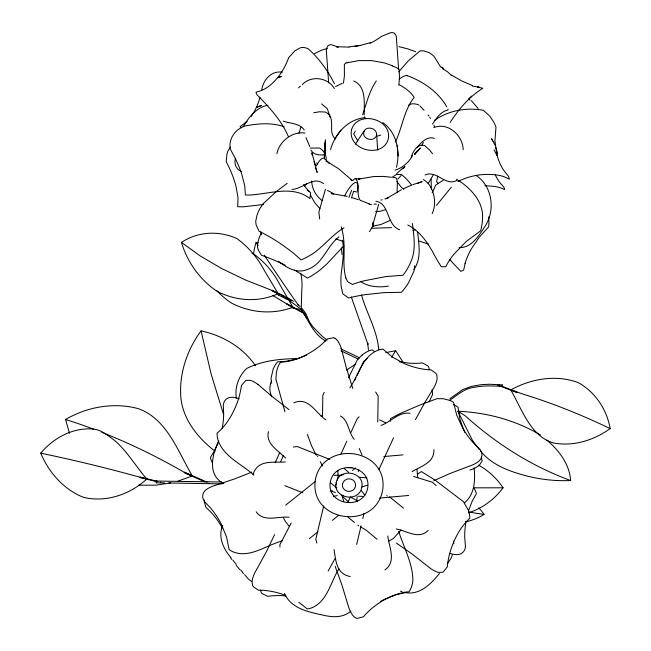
<?xml version="1.0" encoding="UTF-8"?>
<svg xmlns="http://www.w3.org/2000/svg" width="651" height="651" viewBox="0 0 651 651"><rect width="100%" height="100%" fill="white"/><g stroke="black" fill="none" stroke-linecap="round" stroke-linejoin="round"><path stroke-width="0.98" d="M324.995 148.762L325.101 153.115L325.5 139.875L324.572 148.607M482.497 218.508C483.815 201.558 469.981 187.252 456.416 179.22M278.831 293.487L278.335 295.041L278.791 293.414L285.162 296.441M322.514 416.298L322.823 395.271L324.19 392.317M377.759 422.003L378.182 396.044L375.651 392.04M301.242 308.436L301.779 290.297A64.555 60.095 -18.9 0 0 300.827 273.33M235.214 158.836C234.165 163.954 236.183 169.756 241.529 171.457M431.369 189.327L431.092 179.139M356.772 500.896L357.106 496.493M433.875 449.727C434.583 462.584 421.026 466.254 412.083 471.56M325.354 141.373L324.898 145.808L325.207 142.87M209.101 483.107L208.865 483.644M398.794 85.24L399.462 77.721L399.258 69.722L396.313 67.533L392.236 65.93M414.744 265.665L414.02 271.011L408.657 282.501A55.962 37.937 -81.6 0 1 401.407 292.299L384.017 292.625L365.398 294.634A55.343 12.833 -4.5 0 0 348.521 298.02L342.751 293.796L341.222 286.668A29.328 11.173 -80.7 0 1 341.165 274.356C342.426 263.11 344.648 251.498 342.459 240.252M343.435 83.182L344.412 75.882L344.355 64.425L345.746 63.041L358.668 60.633L371.737 60.592L384.456 62.927L392.488 65.751M376.677 134.415C376.612 137.247 373.894 139.265 371.225 139.387A7.047 6.258 15 0 1 366.301 138.069C361.525 135.538 363.559 127.962 368.954 128.157A7.047 6.258 15 0 1 373.877 129.476L375.651 131.201L376.579 133.309L377.661 150.137M382.674 122.494C396.695 132.365 400.463 151.341 396.435 167.258M261.702 90.172C262.727 81.912 269.14 72.709 278.197 72.049A29.254 20.238 63.4 0 1 282.379 72.237M437.773 176.071L436.569 181.621L438.286 183.411M337.421 480.202L338.04 476.337L337.853 470.51M268.424 431.613C265.413 443.941 278.433 450.63 285.716 458.141M351.361 197.994L353.583 191.654M356.65 544.48L361.11 525.78M323.677 505.9L315.808 539.321L316.891 543.113M362.81 518.481L363.974 513.493M465.107 263.305L463.707 270.059L460.835 271.345L453.096 263.256A29.189 0.505 49.7 0 1 449.906 259.562M298.964 133.227L300.908 127.051M351.613 190.238L348.903 197.432M358.27 471.674L358.782 469.794M468.386 511.19L472.26 501.01L476.386 493.71A54.66 30.719 0.8 0 0 475.002 489.951L473.635 487.542M204.487 500.009L204.422 502.043L205.887 507.349L209.101 510.327A50.347 32.127 59.2 0 1 222.268 527.945M271.467 380.884C269.522 385.774 269.083 391.389 271.719 396.117M276.895 153.603C279.572 141.064 292.34 131.209 304.969 133.024M347.821 502.491L350.336 497.185M275.218 462.82L279.808 452.323M362.591 114.918C366.562 103.411 369.231 91.075 376.311 80.936M330.529 149.6C335.005 133.797 347.756 119.247 364.837 117.709M218.435 442.078L214.789 450.337L210.403 457.482A54.83 30.857 3 0 0 211.64 461.299L212.234 462.544M218.695 441.069C212.023 454.317 207.124 475.678 223.846 483.49M325.419 189.311L318.892 212.031L319.665 218.931M378.703 204.3L372.185 227.02L369.532 231.642M280.654 461.665L283.34 455.651M432.191 213.561C437.439 203.022 433.802 185.128 423.313 179.562M452.364 554.961L450.809 558.68L447.766 562.977M222.764 525.316C217.703 536.554 223.342 549.005 230.926 557.598M274.567 534.642L266.405 551.649L254.679 573.059A30.857 11.954 -46.4 0 0 252.1 581.782L252.539 585.526L253.825 587.104L258.406 590.148L262.784 590.286A50.347 32.127 18.2 0 1 285.154 595.266M395.352 142.032C402.44 127.58 403.775 110.288 414.158 97.479C410.984 91.856 404.979 88.04 399.486 84.809M393.538 437.83L384.619 457.108M341.043 453.869L346.837 441.215M379.028 469.306L384.415 457.539M253.109 474.197C258.04 459.224 272.915 462.902 285.228 461.958M348.513 377.735L357.472 359.661L362.094 355.055M350.865 432.565L357.35 418.422L359.165 416.827M429.082 401.927L432.606 394.482L432.093 389.615M357.147 375.293L363.714 361.476L367.14 358.563M335.395 485.719L336.241 483.953M354.779 380.217L355.918 377.849M338.927 568.909C330.846 581.506 327.852 599.669 313.595 607.025A52.023 28.603 -79.6 0 1 307.207 608.929L298.768 602.24M433.582 174.501L428.122 183.574M412.669 155.272C409.064 162.294 402.578 167.942 394.962 170.163M415.46 419.626L424.761 402.709L434.225 387.125A30.841 11.962 -44.2 0 0 437.122 378.508L436.821 374.756L435.592 373.129L431.125 369.906L426.755 369.589A50.501 32.192 20.5 0 1 404.572 363.714L392.618 357.22L383.024 349.172A52.039 28.636 -77.5 0 0 376.563 350.816C362.046 357.594 358.384 375.611 349.847 387.866M421.929 145.181L423.362 142.398M335.021 558.599L328.177 571M413.971 269.53C421.677 258.341 418.894 244.442 417.6 231.846M291.209 523.038L279.881 544.708L279.938 547.076M243.149 126.904C248.503 117.465 256.649 107.146 267.862 105.291M355.275 131.136L353.664 133.927L357.83 140.86M344.818 195.764C347.715 188.554 359.848 172.873 357.415 190.653L357.79 190.987M502.279 384.92L501.856 386.564L502.279 384.92L489.633 384.236L481.83 384.611L471.422 386.368L462.877 389.534L449.987 398.607M305.376 314.132L286.814 304.212M450.158 122.469C457.978 110.336 467.41 98.919 479.291 90.579A30.857 1.579 -27 0 0 482.619 88.145L480.894 87.901M315.263 167.34C316.939 164.955 322.391 153.97 325.394 159.707M355.348 144.164L364.064 131.038M432.516 124.024C436.406 118.23 440.686 111.557 448.01 109.986L448.002 108.994M496.526 155.394L497.494 153.091L495.916 147.801M352.761 180.612L354.885 178.577L359.173 178.992L373.641 176.567L383.504 176.413L391.487 177.267M255.517 365.854C243.083 347.406 222.601 335.452 201.069 330.871C187.87 348.765 179.977 370.858 180.62 393.212C180.897 416.868 196.993 437.415 215.058 451.241M340.912 130.151L334.704 139.054M251.286 116.317L254.468 111.24A54.407 33.266 -88.1 0 0 260.009 97.406M415.55 153.351L414.63 154.612L420.318 147.997L416.656 151.968M436.463 205.415L451.289 187.252M288.369 136.564C281.468 120.24 269.254 107.342 257.121 94.875A56.019 7.893 30.6 0 1 256.136 92.092C266.357 90.09 274.364 82.441 280.199 74.214A55.49 38.401 -77.2 0 0 288.71 57.638L294.87 50.843L300.144 47.865A29.295 17.463 81.3 0 1 308.192 48.792C319.12 58.549 327.892 70.642 334.427 83.727M411.237 156.85C413.295 151.203 417.161 143.432 424.655 145.588L429.351 149.754L432.533 153.726M398.664 71.895L408.258 60.885L420.155 50.819L423.785 50.892L428.529 52.389A52.023 29.01 -83.2 0 1 434.071 56.425L440.694 67.069M416.9 147.736C421.116 142.52 426.942 135.872 434.429 138.321M230.552 147.004L227.948 150.918L226.898 154.311L226.214 161.692L228.314 165.826A50.501 20.026 62.5 0 1 236.069 186.65L238.014 197.782L237.672 206.652A52.039 9.35 -15.3 0 0 243.808 206.749L263.468 204.512M403.913 167.779L404.702 166.794L402.871 168.886L404.938 166.64M401.032 530.036L393.44 538.458L388.362 541.347M304.391 186.178L306.621 183.468M401.13 175.469L397.924 179.025M439.49 573.433C430.897 584.15 418.853 596.275 403.718 592.19M414.361 154.1L417.332 150.877M40.761 453.177C53.162 438.204 72.115 427.797 91.905 428.928C100.75 429.188 107.895 435.552 114.706 440.556C127.441 451.517 135.815 466.442 146.8 478.973C130.159 494.402 106.186 502.718 83.719 497.405C63.871 489.69 48.833 472.569 40.761 453.177L49.427 455.008A229.144 32.558 11.8 0 1 132.381 475.189L146.8 478.973M331.066 492.205L332.376 490.756M160.651 482.594L160.764 482.122M464.659 502.662C474.848 494.142 475.336 480.047 474.123 467.866M392.382 177.121L396.361 174.541L401.423 174.411L406.118 178.577L411.92 185.372M403.278 167.624L396.581 173.736M263.053 203.901L276.138 191.654L287.189 183.33M247.185 121.306L240.097 126.685A54.66 6.469 15.7 0 0 241.22 127.824M221.291 481.976L156.248 481.065L156.297 482.83L164.662 482.928M156.297 482.83L156.354 480.967M355.552 467.923L352.525 470.396M298.508 87.885L300.371 86.16M343.874 245.842L326.249 264.599L320.015 270.002A53.366 23.265 -51.6 0 1 307.41 278.058L294.683 270.075M350.889 611.061C343.354 617.905 332.604 617.473 323.352 615.179A31.191 6.583 13.3 0 1 314.116 613.096C302.414 610.378 289.508 605.503 284.609 593.492M384.944 569.877C396.695 561.715 389.029 547.19 387.817 535.976M309.266 538.743L317.932 531.769M285.659 505.143L315.54 481.317M332.262 520.409L338.374 515.511M428.203 530.353C418.862 540.029 406.818 530.744 396.199 528.962M501.856 386.564C492.905 385.636 483.392 385.555 474.367 387.288C464.594 388.297 457.791 394.872 449.898 400.162M302.308 84.549C311.316 75.028 327.949 77.493 334.394 88.585M393.155 177.772C399.714 174.948 396.256 189.75 397.419 192.647M399.201 79.072L402.66 76.745L406.452 75.353C422.743 81.261 437.952 91.474 446.749 106.764M339.033 236.874C326.664 245.98 322.986 264.436 307.264 269.522C296.897 273.908 286.456 267.675 278.587 261.254M346.519 370.11L355.064 364.552M434.347 120.533C448.279 110.426 466.629 107.195 483.416 110.304L489.812 116.114L493.767 122.087A54.83 43.837 -42.9 0 1 495.964 127.189L494.939 140.876L496.835 154.401A54.611 40.085 -79.9 0 0 503.565 170.114L508.439 176.25L509.432 179.115L503.874 176.665A29.189 2.132 12.5 0 0 500.253 175.55C485.98 172.84 470.722 174.924 457.816 181.637M417.25 474.351L421.36 471.552L435.096 480.129L463.447 501.677L468.175 509.945A56.019 31.582 18.9 0 1 469.843 518.261C461.022 526.399 455.09 537.213 451.224 548.476A55.49 34.804 -67.8 0 0 447.302 566.866L443.103 572.164L438.782 572.416A29.295 11.165 52.7 0 1 430.767 568.632L411.668 553.7L396.386 543.056M610.19 428.578C594.021 440.247 573.295 446.789 553.399 442.932C530.004 435.958 521.842 408.706 510.766 389.933C530.956 378.711 555.987 374.349 578.047 382.552C595.217 391.812 606.838 409.544 610.19 428.578L602.224 424.818A229.144 73.27 27.4 0 0 524.446 394.579L510.766 389.933M344.005 227.793C330.895 235.572 322.115 248.788 308.745 256.152A52.039 21.092 -48.1 0 1 301.055 259.895L293.031 252.767L282.705 245.126A50.501 11.799 31.1 0 0 262.955 233.139L258.976 231.072L256.063 224.693L255.705 221.299L257.088 214.928A30.841 20.002 -42.6 0 1 263.045 203.893M443.665 179.904L435.519 185.291A51.453 42.095 -76.9 0 1 432.174 192.68M408.665 105.071C411.644 103.086 415.769 103.655 418.918 105.023M390.519 220.266L380.892 224.497L372.559 226.271M456.847 180.425C445.683 186.813 436.528 169.642 425.046 174.989M335.59 86.583L342.353 83.287M380.428 601.467L382.951 600.076M69.478 433.224L65.572 419.496C87.136 406.859 113.665 402.09 137.996 408.576C167.014 418.56 178.162 452.071 192.354 475.962L178.032 481.073M381.095 425.396C390.844 421.994 399.014 411.546 410.024 413.295M314.498 53.634L321.513 50.249L327.363 48.369M401.488 189.726L386.141 198.718L388.077 197.953L384.944 198.962M433.704 480.763L450.411 473.342L472.561 464.969A29.254 11.515 -5 0 0 476.272 463.007C481.414 460.257 483.978 454.87 480.08 449.483L473.554 443.095A54.407 34.031 58 0 1 462.422 427.601L456.62 414.85L453.609 402.391A54.66 30.719 -40.2 0 0 450.101 400.463L443.201 398.713L436.984 398.689L420.351 404.841L400.088 413.523L390.356 418.683L390.356 421.27M383.813 599.661L395.963 594.697L407.013 592.264M321.114 416.249L322.66 415.525M403.376 188.757L410.927 185.397M417.82 183.297L422.149 181.605L412.807 184.681M251.864 472.073L234.897 478.819L212.438 486.289A29.189 11.49 -2.7 0 0 208.654 488.095C203.413 490.634 200.663 495.924 204.357 501.449L210.655 508.089A54.611 34.137 60.1 0 1 221.218 524.014L226.548 536.985L229.103 549.55A54.83 30.857 -38 0 0 232.545 551.617C249.39 558.932 266.316 545.115 282.257 540.9M306.727 355.047C297.637 359.181 287.742 361.899 277.7 361.777A55.962 31.517 62.1 0 0 273.233 368.995L271.036 378.272L271.687 383.154M413.165 230.641L414.972 229.941M385.53 209.655L380.526 211.209L375.627 211.624M361.85 486.981L367.286 485.231M433.778 127.62C447.847 121.761 462.942 135.4 463.17 149.722M293.91 402.823C308.403 396.337 315.621 413.06 325.858 419.83M377.572 136.116L380.745 135.017M277.538 77.754L281.313 76.533L278.831 77.127M370.313 42.649L360.491 45.383L349.139 46.913M469.884 470.046L471.772 469.469A30.841 11.962 -3.2 0 0 479.608 464.871L482.122 461.063L481.358 457.124M333.491 496.371L337.291 495.582M359.173 178.992L358.522 179.171L360.215 178.732M380.925 200.109L382.275 199.759M313.701 112.745L319.218 111.793L325.362 112.053C337.153 117.505 326.826 132.169 335.566 139.005M385.717 352.63L395.653 350.702L403.172 362.379M293.316 447.05L297.157 446.505L329.878 459.443M343.728 474.587L339.903 475.311L334.142 475.271M170.708 482.92L155.923 485.158L138.476 485.19M360.491 45.383L354.413 46.416M307.036 318.306L301.242 309.201M347.007 62.602L348.61 62.333M291.982 189.441C302.577 189.083 313.408 175.485 323.482 183.655M310.299 148.135L319.608 148.005C323.71 150.495 326.542 155.141 326.257 160.016M324.271 154.8C319.503 155.426 313.408 154.8 310.934 150.064M408.657 495.476L388.655 497.242M403.026 454.87L384.92 456.449M383.805 456.546L384.538 456.481M379.557 498.072L388.281 497.274M371.314 228.289L391.454 227.63M352.053 467.613L347.634 467.605M366.952 477.932L359.279 477.256M298.679 358.595C281.037 358.709 262.89 360.451 246.851 368.36C238.689 375.806 234.563 387.329 236.362 398.249M289.06 517.228C278.262 516.015 263.736 522.672 256.185 511.808M478.623 465.164A82.994 76.419 -63.8 0 1 503.093 487.802L473.692 487.827M459.093 247.64C471.706 248.055 478.965 235.402 485.109 226.255C495.484 210.183 492.522 186.292 476.011 175.339M375.936 201.297C389.916 203.34 386.238 225.132 399.698 229.779M341.189 495.346L343.142 495.378M168.642 482.985L222.154 483.888M484.849 185.69L495.411 186.487M358.514 496.241L362.933 496.371M374.04 204.08L376.368 204.186M349.042 47.108L338.854 46.766M336.665 47.043L338.365 47.132L331.782 44.773A53.528 14.436 60.1 0 0 327.29 46.717L326.289 49.631L328.633 82.88M479.144 449.402L472.3 440.06L457.889 411.253C486.72 412.441 515.502 420.155 540.379 434.917M285.903 595.917L281.256 595.608A52.153 33.299 9.4 0 0 267.642 596.349L261.735 593.403L261.027 591.938A30.41 11.466 -51.8 0 1 260.644 590.14M472.138 85.973L478.705 87.234M399.657 361.875L408.869 363.128A51.925 33.185 11.7 0 0 422.483 362.924L428.26 366.106L428.911 367.595A30.475 11.49 -49.7 0 1 429.221 369.41M418.992 241.049L428.643 244.133M479.942 87.38L477.403 86.884L480.023 87.649M398.908 46.652L407.355 48.752L415.647 51.738M347.17 196.39L331.196 193.461L333.532 194.128M343.752 241.545L335.794 238.966M140.193 477.11L157.811 481.398M140.079 477.598L156.72 481.642M353.648 191.248L356.911 192.053M413.548 476.434L432.419 482.253L436.121 485.622M369.101 204.129L371.298 204.748L360.532 200.394M330.407 490.732L335.379 492.514M351.662 197.578L358.327 199.645M350.23 576.55C336.217 573.824 335.989 561.178 334.028 549.639M400.381 591.132L402.049 591.661M355.397 178.553C361.004 183.891 355.454 194.356 360.459 200.711M472.333 85.493L461.575 80.887L451.501 75.028M284.251 126.766C271.418 122.242 257.3 123.568 244.19 126.164A29.254 22.549 7.7 0 0 239.698 128.572C232.822 132.877 228.778 140.917 230.259 149.103L234.783 157.461A54.407 19.855 60.3 0 1 241.79 174.305L244.735 185.722L245.386 194.942A54.66 11.393 -18.1 0 0 248.983 195.056C269.197 194.267 292.315 184.697 309.892 198.588L310.657 192.802L308.086 190.312A49.655 38.629 -67.3 0 1 303.667 184.388M499.659 385.343L497.828 384.627L497.657 385.115M501.498 386.051L517.089 392.114M499.496 385.823L516.943 392.61M284.837 485.662L302.756 492.799M359.629 357.83L340.75 348.822M358.262 359.075L341.075 350.865M283.266 121.151C290.338 123.609 299.46 123.185 304.277 129.923M353.721 80.936C366.814 86.819 363.885 103.338 364.251 114.845M184.518 472.121L207.262 482.253M192.354 475.962L184.388 472.414A311.65 152.961 30.3 0 0 101.784 432.321M184.249 472.707L205.195 482.033M379.566 419.911L385.522 422.702M278.335 295.041L287.604 299.639M350.84 179.733L352.134 180.343L338.496 168.69L325.948 160.821L326.778 161.513M350.775 497.152L357.554 501.018M285.219 265.177L274.217 260.18A51.925 11.458 24.2 0 0 261.45 255.257C259.651 251.953 256.624 248.682 257.633 244.638A30.475 18.594 -48.2 0 1 261.116 233.286M333.703 193.632L327.469 190.434M354.242 439.27C348.073 432.467 348.936 420.456 340.408 416.013M316.638 455.252L315.995 454.601M407.786 225.002C419.008 230.527 426.617 241.195 432.646 251.799A29.328 2.718 64.4 0 0 438.123 261.751L441.288 266.682L445.805 266.772A55.343 22.679 -36 0 1 453.95 254.167L466.206 241.505L480.617 230.812A55.962 47.832 50 0 0 482.505 218.508M272.305 290.248L291.087 300.331L290.647 300.616L285.293 297.776M278.18 293.691L272.102 290.46L245.728 280.085L221.706 268.554L200.223 255.949L181.442 242.392A68.632 61.544 67.2 0 1 236.801 238.494A85.859 76.989 67.2 0 1 264.314 270.434L278.18 293.691A81.839 73.384 67.2 0 1 216.897 291.217A82.994 74.417 67.2 0 1 181.442 242.392M271.898 290.68L274.576 292.096M276.366 293.048L279.043 294.464M281.72 295.888L283.502 296.832M442.867 68.949L447.465 71.716L451.159 75.264M287.026 303.862L304.627 313.375M251.937 253.231A65.32 61.536 48.1 0 1 253.768 254.028A81.717 76.981 48.1 0 1 280.028 284.967L292.917 307.272L286.92 304.033A288.238 90.351 26.1 0 0 272.745 295.464M335.045 338.357L333.572 337.657L327.119 339.049A51.925 33.185 -29.3 0 1 316.988 348.13C306.393 355.869 293.837 361.508 280.597 362.192A53.366 29.433 57.1 0 0 276.374 372.722L275.918 379.24L284.902 411.709M406.452 75.353L407.176 75.76M386.702 495.598L387.223 495.891M360.28 526.773L366.163 530.126L377.075 539.313M288.108 298.028L293.495 301.34M457.889 411.253L464.977 415.607A311.65 243.694 59.8 0 0 570.593 480.519M330.822 483.05L336.811 488.006M389.64 496.9L403.49 508.146M290.387 301.267L299.574 308.086M321.651 103.932L327.315 108.774L330.252 117.375M360.451 281.354C366.651 285.935 374.691 287.034 382.218 286.782A30.882 17.414 -13.9 0 0 388.387 286.106M288.954 409.601L271.833 396.288L258.016 384.448M348.676 472.398L344.314 468.541M253.841 475.14C242.074 464.318 224.636 457.124 218.476 441.541A55.962 31.517 21.1 0 1 217.108 433.175C226.222 425.396 232.553 414.833 236.818 403.742A55.343 34.747 -65.7 0 0 241.423 385.53L245.809 380.412L250.147 380.33A29.328 11.157 54.8 0 1 258.008 384.44M374.537 351.605L372.185 349.864A53.366 29.433 -81.9 0 0 362.086 355.039M357.887 525.097L358.766 525.739M307.345 190.165L309.331 191.646M251.506 581.4L248.454 579.097L244.605 574.654M443.559 68.624L441.533 67.069L443.632 68.778M322.139 200.516C315.922 195.992 311.788 188.684 311.731 180.921M327.087 340.091L321.635 335.745L312.911 326.818L309.705 322.31L305.726 313.383L301.869 308.232M325.785 341.059C313.139 334.061 308.704 320.528 301.332 309.819M354.543 522.533L347.87 517M342.336 496.347L348.22 501.595M546.913 440.125C558.924 450.346 569.576 464.212 570.593 480.495C552.756 481.366 534.813 478.802 517.805 473.432C503.638 469.054 489.682 462.617 480.292 450.712M403.742 189.278L400.967 186.87L396.915 181.442M298.117 304.766L300.103 306.499M419.919 105.942L424.102 110.312M319.918 208.702L314.571 202.445L310.673 195.381M471.316 100.661L478.143 108.481M242.302 572.367L243.564 573.718M364.861 495.232L361.378 490.618M316.663 162.905L317.664 164.036M326.859 160.797L329.154 163.377M239.828 569.625L236.248 565.393M468.842 98.7L470.071 100.181M240.658 569.926L242.644 572.319M289.028 526.114L285.097 521.02L283.299 517.423M236.207 564.401L232.814 560.063M428.065 114.877L428.928 116M230.706 557.997L231.764 559.51M300.428 308.574L306.45 317.485M317.387 456.107L317.721 456.603M429.725 117.196L430.514 118.401M493.954 142.496L491.472 138.728L492.888 141.251M315.678 454.121L311.707 446.138L307.313 434.307M493.832 142.935L495.256 145.458M494.068 149.917L496.965 155.418M305.978 137.646L309.852 146.768M320.325 461.665L322.302 465.961M359.23 448.49L362.029 454.935M464.749 432.345L459.988 419.602L458.027 407.241A52.039 28.636 -36.5 0 0 453.381 404.702M433.851 125.106L434.429 126.538M398.713 531.428C403.807 547.654 413.076 563.831 412.848 581.083A53.528 29.555 54.9 0 1 409.015 591.775C395.808 593.02 383.48 599.148 373.194 607.31A52.153 33.299 -31.6 0 0 363.404 616.798L357.017 618.45L355.519 617.815A30.41 11.466 87.2 0 1 348.912 608.01L341.661 584.248L335.127 566.28M315.686 168.503L317.167 172.434L315.833 167.388M342.157 496.16L343.793 501.701M223.578 414.532L211.127 374.048L201.069 330.871M352.769 388.501L345.95 366.44L341.287 348.423A30.475 11.49 89.3 0 0 335.045 338.374M314.018 161.725L314.457 163.067M314.677 163.743L315.344 165.753M311.878 152.659L315.336 165.216M341.222 226.865C344.729 237.892 344.176 249.715 343.931 261.141A30.475 10.034 -86.3 0 0 345.86 278.042M361.476 294.895C366.594 313.31 377.23 330.374 378.744 349.668M351.296 296.921L367.921 344.355L367.709 343.207L368.433 350.1M345.86 278.058L347.658 281.72L352.346 284.454A51.925 13.435 -8 0 1 363.803 280.866L385.856 276.577L402.977 275.251A53.366 37.278 -87 0 0 411.147 261.084C416.184 249.268 413.873 235.833 412.392 223.488M364.552 116.651L365.016 118.311M311.853 153.441L312.35 155.524M260.88 232.049L261.401 234.775M453.478 541.119L453.902 543.764M372.771 222.618L373.292 226.166M416.965 469.387L417.763 477.769M341.368 247.99L342.06 254.614M488.689 216.881L488.925 220.901A54.83 48.223 20.3 0 1 488.592 226.939L479.331 237.119L471.666 248.381A54.611 26.528 -46.2 0 0 465.107 263.305M397.167 145.222L398.095 156.045M325.036 150.21L325.337 154.507M398.64 69.47L396.296 36.22A30.41 10.823 -66.8 0 0 390.388 32.778L381.217 36.529A52.153 45.293 -39.5 0 1 370.004 43.324M324.401 151.602L324.45 158.714L324.434 154.539L324.442 158.217M471.576 96.096A30.41 2.173 -31.9 0 1 469.143 98.374M495.419 186.495A30.857 2.425 10 0 1 502.775 188.668C507.105 191.793 503.182 185.535 501.343 184.396A50.347 37.66 -79.9 0 1 495.321 175.038M301.21 309.445A61.536 57.28 -18.9 0 1 291.192 307.508M298.37 305.246A227.712 20.262 57.9 0 1 264.339 255.241M258.13 245.785A227.712 20.262 57.9 0 1 256.055 242.603A51.608 48.036 -18.9 0 1 258.032 242.587M253.646 253.402A62.398 58.085 -18.9 0 1 256.055 242.603M292.917 307.272A77.892 73.376 48.1 0 1 230.991 302.805A78.983 74.409 48.1 0 1 216.848 290.615M449.638 553.374A29.254 11.515 36 0 0 453.723 554.327C459.403 555.628 464.871 553.244 465.465 546.62L464.733 537.514A54.407 34.031 -81 0 1 465.961 521.345M239.332 398.803A29.189 11.49 38.3 0 0 235.288 397.688C229.665 396.166 224.123 398.355 223.285 404.946L223.675 414.093A54.611 34.137 -78.9 0 1 222.219 428.342M391.609 357.253A311.65 61.153 -65.1 0 1 395.653 350.686M503.093 487.802A68.632 63.204 -63.8 0 1 468.338 512.85M65.572 419.48A311.65 152.961 30.3 0 1 93.622 429.172M478.721 507.788A78.983 55.848 15 0 1 484.092 514.38A288.238 203.82 15 0 1 469.127 512.052M484.092 514.38A65.32 46.188 15 0 1 465.839 521.833M315.523 478.851C307.801 520.906 373.389 531.932 382.446 491.359C390.169 449.304 324.572 438.278 315.523 478.851M330.391 481.634C325.744 504.802 362.949 511.116 367.571 488.575C372.226 465.408 335.013 459.093 330.391 481.634M336.176 482.708C332.702 498.43 358.953 503.011 361.785 487.501C365.26 471.78 339.016 467.198 336.176 482.708M342.459 483.888C341.816 486.81 343.679 489.853 346.438 490.878A7.047 7.047 0 0 0 351.532 490.878C356.862 489.218 356.862 480.991 351.532 479.331A7.047 7.047 0 0 0 346.438 479.331L344.273 480.682L342.459 483.888M351.597 129.565C347.032 149.876 382.007 159.251 388.208 139.379C392.773 119.076 357.798 109.702 351.597 129.565M258.52 106.585L256.356 107.456L261.604 105.405L258.52 106.585"/></g></svg>
